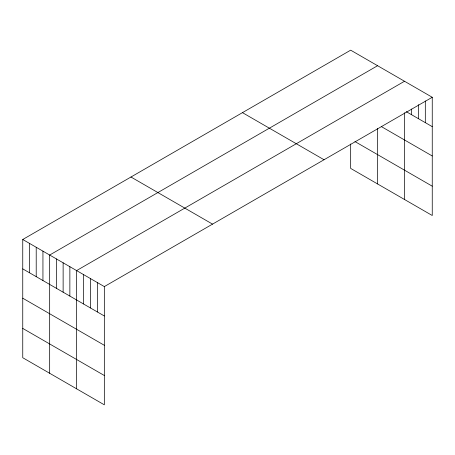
<?xml version="1.0" encoding="UTF-8"?>
<svg xmlns="http://www.w3.org/2000/svg" width="455" height="455" viewBox="0 0 455 455"><rect width="100%" height="100%" fill="white"/><g stroke="black" fill="none" stroke-linecap="round" stroke-linejoin="round"><path stroke-width="0.68" d="M432.25 97.273L104.331 286.593L104.331 404.825L22.75 357.727L22.75 239.495L350.668 50.175L432.25 97.273L432.25 215.505L350.668 168.407L350.668 143.973M404.512 112.738L404.512 199.489M377.593 65.713L49.669 255.039L49.669 373.271M404.512 81.257L76.594 270.583L76.594 388.815M406.247 111.646L432.25 126.655M381.262 126.541L432.25 155.98M354.951 141.556L432.25 186.186M242.458 112.647L324.034 159.75M130.966 177.018L212.542 224.122M22.75 239.495L104.331 286.593M22.75 268.882L104.331 315.98M22.75 298.201L104.331 345.299M22.75 328.408L104.331 375.506M425.317 100.965L425.317 122.657M418.384 104.656L418.384 118.653M411.445 109.052L411.445 114.649M377.593 128.537L377.593 183.945M97.398 282.595L97.398 311.976M90.46 278.591L90.46 307.972M83.527 274.587L83.527 303.968M69.865 266.698L69.865 296.08M63.131 262.808L63.131 292.195M56.403 258.923L56.403 288.311M42.941 251.154L42.941 280.536M36.212 247.27L36.212 276.651M29.478 243.38L29.478 272.767"/></g></svg>
